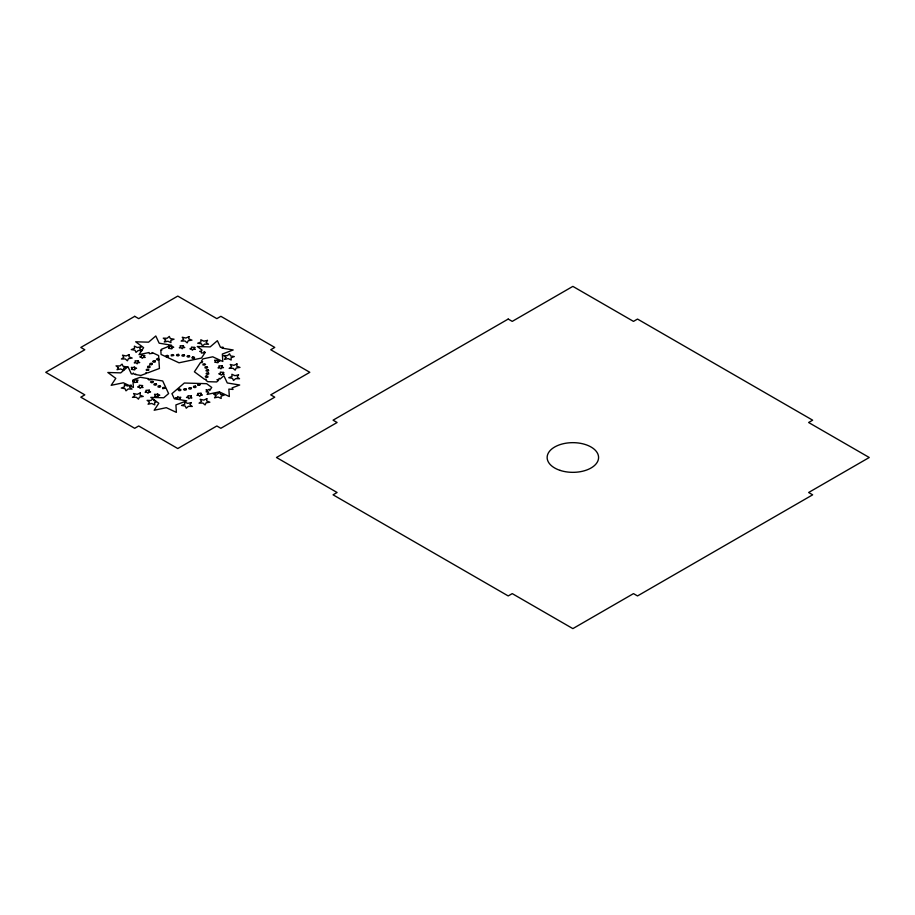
<?xml version="1.0" encoding="UTF-8"?>
<svg xmlns="http://www.w3.org/2000/svg" width="915" height="915" viewBox="0 0 915 915"><rect width="100%" height="100%" fill="white"/><g stroke="black" fill="none" stroke-linecap="round" stroke-linejoin="round"><path stroke-width="1.37" d="M132.972 380.777L134.539 380.468L134.963 379.382L136.118 380.274L138.051 380.16L136.93 381.075L137.708 382.104L134.402 382.516L134.379 381.395L132.984 380.926M158.89 359.755L157.38 360.041L156.431 359.229L157.46 358.463L158.821 358.817L158.627 355.569L152.096 352.527L152.702 353.316L149.397 353.728L149.099 352.515L139.011 354.643L143.621 347.677L135.66 341.798L148.573 342.176L155.79 335.977L159.153 343.182L171.585 345.241L161.452 349.278L161.761 350.388L160.8 350.045L161.074 354.448L179.02 362.798L201.472 358.062L205.223 352.389L204.068 351.543L204.743 352.652L201.449 353.064L201.414 351.955L199.744 351.383L201.586 351.028L201.975 349.999L197.251 346.522L210.164 346.899L217.381 340.7L220.469 347.3L223.111 347.254L221.922 348.1L233.188 349.965L222.356 354.036L222.814 361.494L212.749 356.804L202.936 358.874L201.426 361.162L202.661 361.711L202.021 362.615L200.557 362.477L194.403 371.799L204.537 379.279L206.252 379.325L205.898 380.274L207.808 381.692L216.683 381.944L218.582 380.32L216.924 379.759L218.754 379.393L219.177 378.307L220.092 379.016L223.9 375.756L227.263 382.962L239.696 385.009L232.078 387.88L233.073 389.447L228.864 389.092L229.333 396.55L219.268 391.86L207.122 394.422L208.723 392.009L206.104 391.814L207.019 390.831L206.024 389.87L207.934 390.065L209.215 389.218L209.775 390.408L211.731 387.445L206.618 383.682L184.315 383.03L171.928 393.667L174.319 398.78L177.178 399.26L177.167 398.517L175.486 397.956L177.327 397.59L177.739 396.504L178.894 397.396L180.827 397.293L179.706 398.208L180.484 399.226L177.75 399.352L186.752 400.839L175.92 404.91L176.378 412.368L166.324 407.678L154.178 410.24L158.787 403.263L156.808 401.799L154.612 402.623L154.749 404.865L151.73 403.458L148.093 404.224L149.477 402.131L147.086 400.37L150.964 400.484L152.839 398.871L150.815 397.396L163.728 397.773L168.612 393.576L162.71 380.972L150.369 378.936L150.563 379.668L148.939 379.942L147.99 379.142L148.939 378.696L140.212 377.266L132.927 380L133.396 387.457L123.331 382.779L111.184 385.329L115.793 378.364L107.833 372.485L120.746 372.863L127.963 366.663L131.325 373.869L132.492 374.063L133.361 373.068L134.093 374.109L136.015 374.281L135.454 374.555L140.887 375.447L146.434 373.366L145.862 372.76L147.921 372.805L159.427 368.459L158.833 359L158.878 359.629M149.408 366.16L150.232 367.018L149.088 367.727L147.555 367.327L147.75 366.355L149.408 366.16M159.85 385.753L160.674 386.599L159.519 387.32L157.986 386.908L158.192 385.936L159.85 385.753M178.448 354.38L179.271 355.237L178.116 355.946L176.584 355.535L176.789 354.574L178.448 354.38M195.33 386.073L196.153 386.919L195.009 387.64L193.477 387.228L193.683 386.256L195.33 386.073M206.824 366.686L207.648 367.533L206.504 368.253L204.971 367.841L205.166 366.869L206.824 366.686M129.175 354.585L128.981 356.816L132.195 358.074L128.455 358.657L127.391 360.807L125.275 358.932L121.398 359.012L123.834 357.262L122.496 355.169L126.121 355.958L129.175 354.585M140.247 392.935L140.052 395.177L143.266 396.424L139.526 397.007L138.451 399.157L136.335 397.282L132.458 397.362L134.894 395.623L133.567 393.519L137.193 394.319L140.247 392.935M188.947 336.651L188.753 338.893L191.967 340.14L188.216 340.723L187.152 342.873L185.036 340.998L181.159 341.078L183.595 339.339L182.268 337.235L185.894 338.035L188.947 336.651M206.847 398.711L206.653 400.953L209.867 402.2L206.127 402.783L205.063 404.945L202.947 403.069L199.07 403.149L201.506 401.399L200.168 399.295L203.793 400.095L206.847 398.711M236.951 363.93L236.756 366.172L239.97 367.418L236.219 368.002L235.155 370.152L233.039 368.276L229.162 368.356L231.598 366.618L230.271 364.513L233.897 365.314L236.951 363.93M148.093 370.163L146.411 370.484L146.309 369.511L147.887 369.145L148.951 369.9L148.093 370.163M164.425 388.36L162.744 388.669L162.641 387.697L164.208 387.342L165.283 388.097L164.425 388.36M173.026 355.58L171.334 355.889L171.231 354.917L172.809 354.562L173.873 355.317L173.026 355.58M199.436 385.021L197.754 385.329L197.651 384.357L199.218 384.003L200.294 384.757L199.436 385.021M204.754 364.753L203.061 365.074L202.97 364.101L204.537 363.747L205.612 364.49L204.754 364.753M134.825 368.779L134.654 369.889L131.417 369.328L132.332 368.345L131.337 367.384L133.247 367.578L134.516 366.732L134.791 367.841L136.564 368.288L134.825 368.779M158.02 395.68L157.849 396.801L154.612 396.241L155.527 395.257L154.532 394.296L156.442 394.491L157.723 393.644L157.986 394.754L159.77 395.188L158.02 395.68M171.974 347.723L171.803 348.832L168.566 348.283L169.481 347.288L168.486 346.328L170.396 346.533L171.677 345.687L171.94 346.796L173.724 347.231L171.974 347.723M218.136 361.619L217.964 362.729L214.728 362.18L215.643 361.185L214.648 360.224L216.558 360.418L217.839 359.584L218.102 360.693L219.886 361.128L218.136 361.619M138.371 360.773L138.154 361.882L139.698 362.557L137.788 362.786L137.147 363.838L136.186 362.866L134.253 362.832L135.557 362.008L135.008 360.933L138.371 360.773M149.259 390.156L149.031 391.277L150.575 391.952L148.676 392.18L148.024 393.233L147.063 392.26L145.13 392.226L146.434 391.403L145.885 390.328L149.259 390.156M183.435 345.71L183.206 346.819L184.75 347.506L182.851 347.734L182.199 348.787L181.25 347.814L179.306 347.78L180.621 346.957L180.072 345.881L183.435 345.71M201.037 393.267L200.82 394.376L202.352 395.063L200.454 395.291L199.802 396.344L198.852 395.372L196.908 395.337L198.223 394.514L197.674 393.439L201.037 393.267M222.162 365.794L221.933 366.915L223.477 367.59L221.579 367.819L220.927 368.871L219.966 367.899L218.033 367.864L219.337 367.041L218.788 365.966L222.162 365.794M179.203 389.15L178.173 389.916L179.123 390.728L180.747 390.453L180.793 389.481L179.203 389.15M192.859 356.942L191.818 357.719L192.768 358.52L194.392 358.245L194.449 357.273L192.859 356.942M206.287 375.905L205.257 376.683L206.207 377.483L207.831 377.209L207.877 376.237L206.287 375.905M151.844 363.381L152.382 364.307L151.032 364.891L149.648 364.33L150.151 363.404L151.844 363.381M156.053 383.728L156.602 384.655L155.253 385.238L153.869 384.677L154.361 383.751L156.053 383.728M184.052 354.791L184.601 355.706L183.24 356.29L181.868 355.729L182.359 354.803L184.052 354.791M190.869 387.708L191.418 388.623L190.068 389.207L188.684 388.646L189.176 387.72L190.869 387.708M208.174 369.82L208.723 370.735L207.362 371.318L205.989 370.758L206.481 369.832L208.174 369.82M166.541 356.244L166.278 356.781L167.96 356.861L168.6 355.958L167.308 355.329L165.878 355.832L166.541 356.244M118.424 367.624L117.04 369.717L120.677 368.951L123.697 370.358L123.559 368.127L126.808 366.904L123.079 366.286L122.072 364.124L119.899 365.977L116.033 365.863L118.424 367.624M141.047 346.774L139.663 348.867L142.054 350.628L138.176 350.525L136.015 352.378L134.997 350.216L131.268 349.599L134.516 348.375L134.379 346.144L137.399 347.54L141.047 346.774M144.684 355.535L143.987 356.587L145.188 357.468L143.243 357.41L142.168 358.337L141.653 357.262L139.789 356.953L141.413 356.335L141.345 355.226L144.684 355.535M131.039 385.226L129.656 387.32L132.046 389.092L128.169 388.978L126.007 390.831L125 388.669L121.272 388.051L124.52 386.828L124.371 384.597L127.391 386.004L131.039 385.226M165.661 339.911L164.277 342.004L167.925 341.238L170.945 342.645L170.808 340.403L174.056 339.191L170.327 338.573L169.309 336.411L167.148 338.264L163.27 338.15L165.661 339.911M155.093 360.899L155.344 361.871L153.834 362.306L152.645 361.608L153.423 360.739L155.093 360.899M142.557 385.57L141.871 386.622L143.06 387.503L141.127 387.445L140.041 388.372L139.537 387.285L137.673 386.976L139.297 386.37L139.229 385.249L142.557 385.57M152.942 381.349L153.194 382.321L151.684 382.756L150.495 382.058L151.272 381.189L152.942 381.349M194.804 347.425L194.117 348.466L195.307 349.347L193.374 349.301L192.287 350.228L191.784 349.141L189.92 348.832L191.544 348.226L191.475 347.105L194.804 347.425M189.439 355.763L189.691 356.724L188.181 357.159L187.003 356.461L187.781 355.603L189.439 355.763M207.476 340.391L206.104 342.485L208.494 344.246L204.617 344.132L202.444 345.984L201.437 343.823L197.709 343.216L200.957 341.993L200.82 339.751L203.839 341.158L207.476 340.391M185.974 388.852L186.225 389.813L184.716 390.248L183.526 389.561L184.304 388.692L185.974 388.852M191.372 396.012L190.675 397.064L191.875 397.945L189.943 397.888L188.856 398.814L188.353 397.739L186.488 397.43L188.113 396.813L188.044 395.692L191.372 396.012M208.529 373.034L208.78 373.995L207.27 374.429L206.081 373.743L206.859 372.874L208.529 373.034M191.292 402.611L189.908 404.704L192.299 406.466L188.421 406.351L186.26 408.204L185.253 406.043L181.525 405.437L184.773 404.213L184.636 401.971L187.644 403.378L191.292 402.611M225.914 357.296L224.53 359.389L228.178 358.611L231.198 360.018L231.06 357.788L234.309 356.564L230.58 355.946L229.562 353.785L227.4 355.638L223.523 355.535L225.914 357.296M223.66 372.439L222.974 373.492L224.164 374.372L222.231 374.315L221.144 375.241L220.641 374.155L218.776 373.858L220.401 373.24L220.332 372.119L223.66 372.439M215.917 395.749L214.533 397.842L218.17 397.076L221.19 398.483L221.053 396.241L224.301 395.017L220.572 394.399L219.566 392.238L217.393 394.102L213.527 393.988L215.917 395.749M238.541 374.898L237.157 376.991L239.547 378.753L235.67 378.638L233.508 380.491L232.49 378.33L228.761 377.712L232.01 376.488L231.872 374.258L234.892 375.665L238.541 374.898M134.722 316.338L80.829 347.448L84.82 349.747L45.75 372.302L84.82 394.868L80.806 397.179L134.688 428.3L138.703 425.978L177.773 448.533L216.844 425.978L220.847 428.289L274.74 397.179L270.737 394.868L309.808 372.302L270.737 349.747L274.763 347.425L220.87 316.316L216.844 318.637L177.773 296.083L138.703 318.637L134.722 316.338M508.214 319.06L333.071 420.179L337.097 422.501L276.479 457.5L337.097 492.499L333.071 494.821L508.214 595.939L512.24 593.618L572.859 628.616L633.489 593.618L637.515 595.939L812.657 494.821L808.631 492.499L869.25 457.5L808.62 422.501L812.657 420.179L637.515 319.06L633.489 321.382L572.859 286.384L512.24 321.382L508.214 319.06M155.802 401.067L154.132 400.793L153.457 399.329L155.802 401.067M560.003 470.356A25.723 14.846 0 0 0 598.582 457.5A25.723 14.846 0 0 0 560.003 444.644A25.723 14.846 0 0 0 560.003 470.356"/></g></svg>
